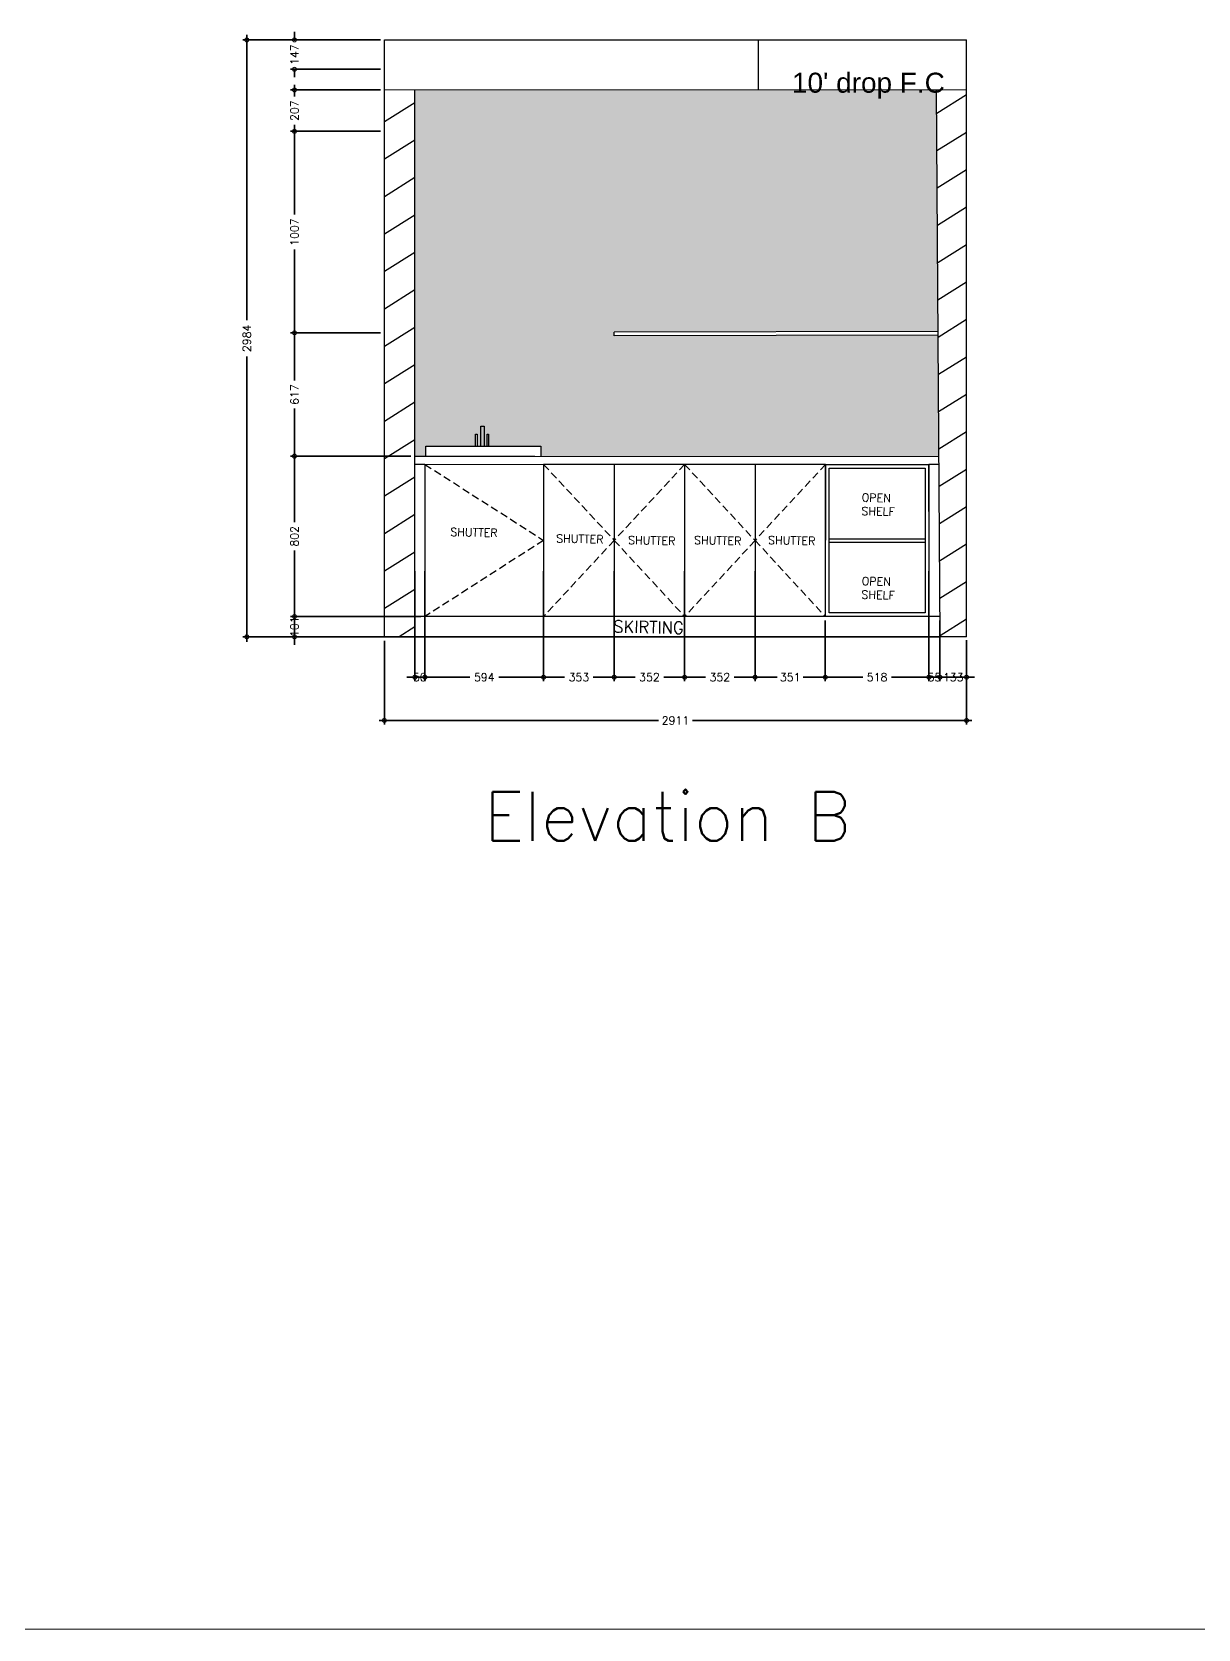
# Model space of a CAD drawing. Header units: millimetres. Extents: x 1464389 to 1998638, y -29162 to 256806.
# Drawn here: x 1549448 to 1555278, y 131177 to 139162 of the extents above; entities that cross this region are included whole.
import ezdxf

# ---------------------------------------------------------------- set-up
doc = ezdxf.new("R2010")
doc.units = ezdxf.units.MM
doc.header["$LTSCALE"] = 15
doc.header["$PDMODE"] = 35
doc.linetypes.add('DASHED2', pattern=[0.375, 0.25, -0.125])
doc.layers.get('0').update_dxf_attribs({"lineweight": 5})
for name, color, linetype, lineweight in [('false ceiling', 124, 'Continuous', 9), ('Furnituree', 11, 'Continuous', 35), ('ledge wall line', 252, 'Continuous', 13), ('LS_DR_TEXT', 7, 'Continuous', 13)]:
    doc.layers.add(name, color=color, linetype=linetype, lineweight=lineweight)
doc.layers.add('Layer 1', color=7, linetype='Continuous')
doc.layers.add('Text', color=250, linetype='Continuous')
doc.styles.add('ARIAL', font='arial.ttf')
doc.styles.add('ROMANS', font='romans.shx')
doc.dimstyles.new('MD50', dxfattribs={"dimscale": 50, "dimtxt": 1.9, "dimasz": 1.3, "dimexe": 1.3, "dimexo": 2.38, "dimgap": 1, "dimtad": 1, "dimdec": 0, "dimzin": 3, "dimdsep": 46, "dimtxsty": 'ROMANS', "dimblk": 'OBLIQUE', "dimcen": -1.9, "dimdle": 1.3, "dimclrd": 150, "dimclre": 150, "dimclrt": 256, "dimadec": 0, "dimazin": 0, "dimtfac": 1, "dimtdec": 0, "dimtix": 1, "dimtmove": 2, "dimatfit": 3, "dimfxl": 1, "dimtolj": 1, "dimtzin": 3, "dimarcsym": 0})

# ---------------------------------------------------------------- blocks, each defined once
blk = doc.blocks.new('_DotSmall')
at = {"color": 0, "linetype": 'ByBlock', "const_width": 0.5}
blk.add_lwpolyline([(-0.0625, 0, 1), (0.0625, 0, 1)], format="xyb", close=True, dxfattribs=at)
blk = doc.blocks.new('*D2154')
at = {"layer": 'Defpoints', "color": 0, "ltscale": 0.25, "transparency": 16777216}
for p in [(1551362.3, 137041.4), (1550760.3, 136238.9), (1551362.3, 136238.9)]:
    blk.add_point(p, dxfattribs=at)
at = {"layer": 'Furnituree', "color": 8, "ltscale": 0.25, "transparency": 16777216}
for p, q in [((1551342.3, 137041.4), (1550740.3, 137041.4)), ((1551342.3, 136238.9), (1550740.3, 136238.9))]:
    blk.add_line(p, q, dxfattribs=at)
at = {"layer": 'Furnituree', "ltscale": 0.25, "transparency": 16777216}
for p, q in [((1550760.3, 137067.4), (1550760.3, 136711.6)), ((1550760.3, 136212.9), (1550760.3, 136568.7))]:
    blk.add_line(p, q, dxfattribs=at)
at = {"layer": 'Furnituree', "ltscale": 0.25, "transparency": 16777216, "xscale": 40, "yscale": 40, "zscale": 40}
for p, rotation in [((1550760.3, 137041.4), 90), ((1550760.3, 136238.9), 270)]:
    blk.add_blockref('_DotSmall', p, dxfattribs=dict(at, rotation=rotation))
at = {"layer": 'Furnituree', "color": 1, "ltscale": 0.25, "transparency": 16777216, "insert": (1550760.3, 136640.2), "char_height": 40, "attachment_point": 5, "rotation": 90, "style": 'ROMANS'}
blk.add_mtext('\\A1;802', dxfattribs=at)
blk = doc.blocks.new('*D1584')
at = {"layer": 'Defpoints', "color": 0, "ltscale": 0.25, "transparency": 16777216}
for p in [(1551209.6, 137657.4), (1550760.3, 137040.4), (1551209.6, 137040.4)]:
    blk.add_point(p, dxfattribs=at)
at = {"layer": 'Furnituree', "color": 8, "ltscale": 0.25, "transparency": 16777216}
for p, q in [((1551189.6, 137657.4), (1550740.3, 137657.4)), ((1551189.6, 137040.4), (1550740.3, 137040.4))]:
    blk.add_line(p, q, dxfattribs=at)
at = {"layer": 'Furnituree', "ltscale": 0.25, "transparency": 16777216}
for p, q in [((1550760.3, 137683.4), (1550760.3, 137419.4)), ((1550760.3, 137014.4), (1550760.3, 137278.4))]:
    blk.add_line(p, q, dxfattribs=at)
at = {"layer": 'Furnituree', "ltscale": 0.25, "transparency": 16777216, "xscale": 40, "yscale": 40, "zscale": 40}
for p, rotation in [((1550760.3, 137657.4), 90), ((1550760.3, 137040.4), 270)]:
    blk.add_blockref('_DotSmall', p, dxfattribs=dict(at, rotation=rotation))
at = {"layer": 'Furnituree', "color": 1, "ltscale": 0.25, "transparency": 16777216, "insert": (1550760.3, 137348.9), "char_height": 40, "attachment_point": 5, "rotation": 90, "style": 'ROMANS'}
blk.add_mtext('\\A1;617', dxfattribs=at)
blk = doc.blocks.new('*D1585')
at = {"layer": 'Defpoints', "color": 0, "ltscale": 0.25, "transparency": 16777216}
for p in [(1550760.3, 138664.8), (1551209.6, 138664.8), (1551209.6, 137657.4)]:
    blk.add_point(p, dxfattribs=at)
at = {"layer": 'Furnituree', "color": 8, "ltscale": 0.25, "transparency": 16777216}
for p, q in [((1551189.6, 138664.8), (1550740.3, 138664.8)), ((1551189.6, 137657.4), (1550740.3, 137657.4))]:
    blk.add_line(p, q, dxfattribs=at)
at = {"layer": 'Furnituree', "ltscale": 0.25, "transparency": 16777216}
for p, q in [((1550760.3, 138690.8), (1550760.3, 138248.7)), ((1550760.3, 137631.4), (1550760.3, 138073.5))]:
    blk.add_line(p, q, dxfattribs=at)
at = {"layer": 'Furnituree', "ltscale": 0.25, "transparency": 16777216, "xscale": 40, "yscale": 40, "zscale": 40}
for p, rotation in [((1550760.3, 138664.8), 90), ((1550760.3, 137657.4), 270)]:
    blk.add_blockref('_DotSmall', p, dxfattribs=dict(at, rotation=rotation))
at = {"layer": 'Furnituree', "color": 1, "ltscale": 0.25, "transparency": 16777216, "insert": (1550760.3, 138161.1), "char_height": 40, "attachment_point": 5, "rotation": 90, "style": 'ROMANS'}
blk.add_mtext('\\A1;1007', dxfattribs=at)
blk = doc.blocks.new('*D2155')
at = {"layer": 'Defpoints', "color": 0, "ltscale": 0.25, "transparency": 16777216}
for p in [(1551209.6, 138871.6), (1550760.3, 138664.8), (1551209.6, 138664.8)]:
    blk.add_point(p, dxfattribs=at)
at = {"layer": 'Furnituree', "color": 8, "ltscale": 0.25, "transparency": 16777216}
for p, q in [((1551189.6, 138871.6), (1550740.3, 138871.6)), ((1551189.6, 138664.8), (1550740.3, 138664.8))]:
    blk.add_line(p, q, dxfattribs=at)
at = {"layer": 'Furnituree', "ltscale": 0.25, "transparency": 16777216}
for p, q in [((1550760.3, 138897.6), (1550760.3, 138839.6)), ((1550760.3, 138638.8), (1550760.3, 138696.8))]:
    blk.add_line(p, q, dxfattribs=at)
at = {"layer": 'Furnituree', "ltscale": 0.25, "transparency": 16777216, "xscale": 40, "yscale": 40, "zscale": 40}
for p, rotation in [((1550760.3, 138871.6), 90), ((1550760.3, 138664.8), 270)]:
    blk.add_blockref('_DotSmall', p, dxfattribs=dict(at, rotation=rotation))
at = {"layer": 'Furnituree', "color": 1, "ltscale": 0.25, "transparency": 16777216, "insert": (1550760.3, 138768.2), "char_height": 40, "attachment_point": 5, "rotation": 90, "style": 'ROMANS'}
blk.add_mtext('\\A1;207', dxfattribs=at)
blk = doc.blocks.new('*D2156')
at = {"layer": 'Defpoints', "color": 0, "ltscale": 0.25, "transparency": 16777216}
for p in [(1551209.6, 139121.6), (1550760.3, 138974.8), (1551209.6, 138974.8)]:
    blk.add_point(p, dxfattribs=at)
at = {"layer": 'Furnituree', "color": 8, "ltscale": 0.25, "transparency": 16777216}
for p, q in [((1551189.6, 139121.6), (1550740.3, 139121.6)), ((1551189.6, 138974.8), (1550740.3, 138974.8))]:
    blk.add_line(p, q, dxfattribs=at)
at = {"layer": 'Furnituree', "ltscale": 0.25, "transparency": 16777216}
for p, q in [((1550760.3, 139121.6), (1550760.3, 139161.6)), ((1550760.3, 139121.6), (1550760.3, 139116.8)), ((1550760.3, 138974.8), (1550760.3, 138979.6)), ((1550760.3, 138974.8), (1550760.3, 138934.8))]:
    blk.add_line(p, q, dxfattribs=at)
at = {"layer": 'Furnituree', "ltscale": 0.25, "transparency": 16777216, "xscale": 40, "yscale": 40, "zscale": 40}
for p, rotation in [((1550760.3, 139121.6), 270), ((1550760.3, 138974.8), 90)]:
    blk.add_blockref('_DotSmall', p, dxfattribs=dict(at, rotation=rotation))
at = {"layer": 'Furnituree', "color": 1, "ltscale": 0.25, "transparency": 16777216, "insert": (1550760.3, 139048.2), "char_height": 40, "attachment_point": 5, "rotation": 90, "style": 'ROMANS'}
blk.add_mtext('\\A1;147', dxfattribs=at)
blk = doc.blocks.new('*D2157')
at = {"layer": 'Defpoints', "color": 0, "ltscale": 0.25, "transparency": 16777216}
for p in [(1551412.3, 136238.9), (1550760.3, 136137.8), (1551412.3, 136137.8)]:
    blk.add_point(p, dxfattribs=at)
at = {"layer": 'Furnituree', "color": 8, "ltscale": 0.25, "transparency": 16777216}
for p, q in [((1551392.3, 136238.9), (1550740.3, 136238.9)), ((1551392.3, 136137.8), (1550740.3, 136137.8))]:
    blk.add_line(p, q, dxfattribs=at)
at = {"layer": 'Furnituree', "ltscale": 0.25, "transparency": 16777216}
for p, q in [((1550760.3, 136238.9), (1550760.3, 136278.9)), ((1550760.3, 136238.9), (1550760.3, 136137.8)), ((1550760.3, 136137.8), (1550760.3, 136097.8))]:
    blk.add_line(p, q, dxfattribs=at)
at = {"layer": 'Furnituree', "ltscale": 0.25, "transparency": 16777216, "xscale": 40, "yscale": 40, "zscale": 40}
for p, rotation in [((1550760.3, 136238.9), 270), ((1550760.3, 136137.8), 90)]:
    blk.add_blockref('_DotSmall', p, dxfattribs=dict(at, rotation=rotation))
at = {"layer": 'Furnituree', "color": 1, "ltscale": 0.25, "transparency": 16777216, "insert": (1550760.3, 136188.4), "char_height": 40, "attachment_point": 5, "rotation": 90, "style": 'ROMANS'}
blk.add_mtext('\\A1;101', dxfattribs=at)
blk = doc.blocks.new('*D1586')
at = {"layer": 'Defpoints', "color": 0, "ltscale": 0.25, "transparency": 16777216}
for p in [(1551362.3, 136485.9), (1551412.3, 136485.9), (1551412.3, 135935.8)]:
    blk.add_point(p, dxfattribs=at)
at = {"layer": 'Furnituree', "color": 8, "ltscale": 0.25, "transparency": 16777216}
for p, q in [((1551362.3, 136465.9), (1551362.3, 135915.8)), ((1551412.3, 136465.9), (1551412.3, 135915.8))]:
    blk.add_line(p, q, dxfattribs=at)
at = {"layer": 'Furnituree', "ltscale": 0.25, "transparency": 16777216}
for p, q in [((1551362.3, 135935.8), (1551322.3, 135935.8)), ((1551362.3, 135935.8), (1551412.3, 135935.8)), ((1551412.3, 135935.8), (1551452.3, 135935.8))]:
    blk.add_line(p, q, dxfattribs=at)
at = {"layer": 'Furnituree', "ltscale": 0.25, "transparency": 16777216, "xscale": 40, "yscale": 40, "zscale": 40}
blk.add_blockref('_DotSmall', (1551362.3, 135935.8), dxfattribs=at)
at = {"layer": 'Furnituree', "ltscale": 0.25, "transparency": 16777216, "xscale": 40, "yscale": 40, "zscale": 40, "rotation": 180}
blk.add_blockref('_DotSmall', (1551412.3, 135935.8), dxfattribs=at)
at = {"layer": 'Furnituree', "color": 1, "ltscale": 0.25, "transparency": 16777216, "insert": (1551387.3, 135935.8), "char_height": 40, "attachment_point": 5, "style": 'ROMANS'}
blk.add_mtext('\\A1;50', dxfattribs=at)
blk = doc.blocks.new('*D1587')
at = {"layer": 'Defpoints', "color": 0, "ltscale": 0.25, "transparency": 16777216}
for p in [(1551412.3, 136238.9), (1552005.9, 136239.3), (1552005.9, 135935.8)]:
    blk.add_point(p, dxfattribs=at)
at = {"layer": 'Furnituree', "color": 8, "ltscale": 0.25, "transparency": 16777216}
for p, q in [((1551412.3, 136218.9), (1551412.3, 135915.8)), ((1552005.9, 136219.3), (1552005.9, 135915.8))]:
    blk.add_line(p, q, dxfattribs=at)
at = {"layer": 'Furnituree', "ltscale": 0.25, "transparency": 16777216}
for p, q in [((1551386.3, 135935.8), (1551636.7, 135935.8)), ((1552031.9, 135935.8), (1551781.4, 135935.8))]:
    blk.add_line(p, q, dxfattribs=at)
at = {"layer": 'Furnituree', "ltscale": 0.25, "transparency": 16777216, "xscale": 40, "yscale": 40, "zscale": 40, "rotation": 180}
blk.add_blockref('_DotSmall', (1551412.3, 135935.8), dxfattribs=at)
at = {"layer": 'Furnituree', "ltscale": 0.25, "transparency": 16777216, "xscale": 40, "yscale": 40, "zscale": 40}
blk.add_blockref('_DotSmall', (1552005.9, 135935.8), dxfattribs=at)
at = {"layer": 'Furnituree', "color": 1, "ltscale": 0.25, "transparency": 16777216, "insert": (1551709.1, 135935.8), "char_height": 40, "attachment_point": 5, "style": 'ROMANS'}
blk.add_mtext('\\A1;594', dxfattribs=at)
blk = doc.blocks.new('*D1588')
at = {"layer": 'Defpoints', "color": 0, "ltscale": 0.25, "transparency": 16777216}
for p in [(1552005.9, 136486.2), (1552359, 136485.9), (1552359, 135935.8)]:
    blk.add_point(p, dxfattribs=at)
at = {"layer": 'Furnituree', "color": 8, "ltscale": 0.25, "transparency": 16777216}
for p, q in [((1552005.9, 136466.2), (1552005.9, 135915.8)), ((1552359, 136465.9), (1552359, 135915.8))]:
    blk.add_line(p, q, dxfattribs=at)
at = {"layer": 'Furnituree', "ltscale": 0.25, "transparency": 16777216}
for p, q in [((1551979.9, 135935.8), (1552111, 135935.8)), ((1552385, 135935.8), (1552253.9, 135935.8))]:
    blk.add_line(p, q, dxfattribs=at)
at = {"layer": 'Furnituree', "ltscale": 0.25, "transparency": 16777216, "xscale": 40, "yscale": 40, "zscale": 40, "rotation": 180}
blk.add_blockref('_DotSmall', (1552005.9, 135935.8), dxfattribs=at)
at = {"layer": 'Furnituree', "ltscale": 0.25, "transparency": 16777216, "xscale": 40, "yscale": 40, "zscale": 40}
blk.add_blockref('_DotSmall', (1552359, 135935.8), dxfattribs=at)
at = {"layer": 'Furnituree', "color": 1, "ltscale": 0.25, "transparency": 16777216, "insert": (1552182.4, 135935.8), "char_height": 40, "attachment_point": 5, "style": 'ROMANS'}
blk.add_mtext('\\A1;353', dxfattribs=at)
blk = doc.blocks.new('*D1589')
at = {"layer": 'Defpoints', "color": 0, "ltscale": 0.25, "transparency": 16777216}
for p in [(1552359, 136238.9), (1552711, 136238.9), (1552711, 135935.8)]:
    blk.add_point(p, dxfattribs=at)
at = {"layer": 'Furnituree', "color": 8, "ltscale": 0.25, "transparency": 16777216}
for p, q in [((1552359, 136218.9), (1552359, 135915.8)), ((1552711, 136218.9), (1552711, 135915.8))]:
    blk.add_line(p, q, dxfattribs=at)
at = {"layer": 'Furnituree', "ltscale": 0.25, "transparency": 16777216}
for p, q in [((1552333, 135935.8), (1552463.6, 135935.8)), ((1552737, 135935.8), (1552606.4, 135935.8))]:
    blk.add_line(p, q, dxfattribs=at)
at = {"layer": 'Furnituree', "ltscale": 0.25, "transparency": 16777216, "xscale": 40, "yscale": 40, "zscale": 40, "rotation": 180}
blk.add_blockref('_DotSmall', (1552359, 135935.8), dxfattribs=at)
at = {"layer": 'Furnituree', "ltscale": 0.25, "transparency": 16777216, "xscale": 40, "yscale": 40, "zscale": 40}
blk.add_blockref('_DotSmall', (1552711, 135935.8), dxfattribs=at)
at = {"layer": 'Furnituree', "color": 1, "ltscale": 0.25, "transparency": 16777216, "insert": (1552535, 135935.8), "char_height": 40, "attachment_point": 5, "style": 'ROMANS'}
blk.add_mtext('\\A1;352', dxfattribs=at)
blk = doc.blocks.new('*D1590')
at = {"layer": 'Defpoints', "color": 0, "ltscale": 0.25, "transparency": 16777216}
for p in [(1552711, 136485.9), (1553063, 136485.9), (1553063, 135935.8)]:
    blk.add_point(p, dxfattribs=at)
at = {"layer": 'Furnituree', "color": 8, "ltscale": 0.25, "transparency": 16777216}
for p, q in [((1552711, 136465.9), (1552711, 135915.8)), ((1553063, 136465.9), (1553063, 135915.8))]:
    blk.add_line(p, q, dxfattribs=at)
at = {"layer": 'Furnituree', "ltscale": 0.25, "transparency": 16777216}
for p, q in [((1552685, 135935.8), (1552815.6, 135935.8)), ((1553089, 135935.8), (1552958.4, 135935.8))]:
    blk.add_line(p, q, dxfattribs=at)
at = {"layer": 'Furnituree', "ltscale": 0.25, "transparency": 16777216, "xscale": 40, "yscale": 40, "zscale": 40, "rotation": 180}
blk.add_blockref('_DotSmall', (1552711, 135935.8), dxfattribs=at)
at = {"layer": 'Furnituree', "ltscale": 0.25, "transparency": 16777216, "xscale": 40, "yscale": 40, "zscale": 40}
blk.add_blockref('_DotSmall', (1553063, 135935.8), dxfattribs=at)
at = {"layer": 'Furnituree', "color": 1, "ltscale": 0.25, "transparency": 16777216, "insert": (1552887, 135935.8), "char_height": 40, "attachment_point": 5, "style": 'ROMANS'}
blk.add_mtext('\\A1;352', dxfattribs=at)
blk = doc.blocks.new('*D1591')
at = {"layer": 'Defpoints', "color": 0, "ltscale": 0.25, "transparency": 16777216}
for p in [(1553063, 136238.9), (1553414.2, 136238.6), (1553414.2, 135935.8)]:
    blk.add_point(p, dxfattribs=at)
at = {"layer": 'Furnituree', "color": 8, "ltscale": 0.25, "transparency": 16777216}
for p, q in [((1553063, 136218.9), (1553063, 135915.8)), ((1553414.2, 136218.6), (1553414.2, 135915.8))]:
    blk.add_line(p, q, dxfattribs=at)
at = {"layer": 'Furnituree', "ltscale": 0.25, "transparency": 16777216}
for p, q in [((1553037, 135935.8), (1553172.9, 135935.8)), ((1553440.2, 135935.8), (1553304.3, 135935.8))]:
    blk.add_line(p, q, dxfattribs=at)
at = {"layer": 'Furnituree', "ltscale": 0.25, "transparency": 16777216, "xscale": 40, "yscale": 40, "zscale": 40, "rotation": 180}
blk.add_blockref('_DotSmall', (1553063, 135935.8), dxfattribs=at)
at = {"layer": 'Furnituree', "ltscale": 0.25, "transparency": 16777216, "xscale": 40, "yscale": 40, "zscale": 40}
blk.add_blockref('_DotSmall', (1553414.2, 135935.8), dxfattribs=at)
at = {"layer": 'Furnituree', "color": 1, "ltscale": 0.25, "transparency": 16777216, "insert": (1553238.6, 135935.8), "char_height": 40, "attachment_point": 5, "style": 'ROMANS'}
blk.add_mtext('\\A1;351', dxfattribs=at)
blk = doc.blocks.new('*D1592')
at = {"layer": 'Defpoints', "color": 0, "ltscale": 0.25, "transparency": 16777216}
for p in [(1553932.2, 136485.6), (1553414.2, 136238.9), (1553932.2, 135935.8)]:
    blk.add_point(p, dxfattribs=at)
at = {"layer": 'Furnituree', "color": 8, "ltscale": 0.25, "transparency": 16777216}
for p, q in [((1553932.2, 136465.6), (1553932.2, 135915.8)), ((1553414.2, 136218.9), (1553414.2, 135915.8))]:
    blk.add_line(p, q, dxfattribs=at)
at = {"layer": 'Furnituree', "ltscale": 0.25, "transparency": 16777216}
for p, q in [((1553388.2, 135935.8), (1553601.8, 135935.8)), ((1553958.2, 135935.8), (1553744.6, 135935.8))]:
    blk.add_line(p, q, dxfattribs=at)
at = {"layer": 'Furnituree', "ltscale": 0.25, "transparency": 16777216, "xscale": 40, "yscale": 40, "zscale": 40, "rotation": 180}
blk.add_blockref('_DotSmall', (1553414.2, 135935.8), dxfattribs=at)
at = {"layer": 'Furnituree', "ltscale": 0.25, "transparency": 16777216, "xscale": 40, "yscale": 40, "zscale": 40}
blk.add_blockref('_DotSmall', (1553932.2, 135935.8), dxfattribs=at)
at = {"layer": 'Furnituree', "color": 1, "ltscale": 0.25, "transparency": 16777216, "insert": (1553673.2, 135935.8), "char_height": 40, "attachment_point": 5, "style": 'ROMANS'}
blk.add_mtext('\\A1;518', dxfattribs=at)
blk = doc.blocks.new('*D1593')
at = {"layer": 'Defpoints', "color": 0, "ltscale": 0.25, "transparency": 16777216}
for p in [(1553932.2, 136238.9), (1553987.5, 136238.9), (1553987.5, 135935.8)]:
    blk.add_point(p, dxfattribs=at)
at = {"layer": 'Furnituree', "color": 8, "ltscale": 0.25, "transparency": 16777216}
for p, q in [((1553932.2, 136218.9), (1553932.2, 135915.8)), ((1553987.5, 136218.9), (1553987.5, 135915.8))]:
    blk.add_line(p, q, dxfattribs=at)
at = {"layer": 'Furnituree', "ltscale": 0.25, "transparency": 16777216}
for p, q in [((1553932.2, 135935.8), (1553892.2, 135935.8)), ((1553932.2, 135935.8), (1553987.5, 135935.8)), ((1553987.5, 135935.8), (1554027.5, 135935.8))]:
    blk.add_line(p, q, dxfattribs=at)
at = {"layer": 'Furnituree', "ltscale": 0.25, "transparency": 16777216, "xscale": 40, "yscale": 40, "zscale": 40}
blk.add_blockref('_DotSmall', (1553932.2, 135935.8), dxfattribs=at)
at = {"layer": 'Furnituree', "ltscale": 0.25, "transparency": 16777216, "xscale": 40, "yscale": 40, "zscale": 40, "rotation": 180}
blk.add_blockref('_DotSmall', (1553987.5, 135935.8), dxfattribs=at)
at = {"layer": 'Furnituree', "color": 1, "ltscale": 0.25, "transparency": 16777216, "insert": (1553959.8, 135935.8), "char_height": 40, "attachment_point": 5, "style": 'ROMANS'}
blk.add_mtext('\\A1;55', dxfattribs=at)
blk = doc.blocks.new('*D1594')
at = {"layer": 'Defpoints', "color": 0, "ltscale": 0.25, "transparency": 16777216}
for p in [(1553987.5, 136140.3), (1554120.6, 136140.3), (1554120.6, 135935.8)]:
    blk.add_point(p, dxfattribs=at)
at = {"layer": 'Furnituree', "color": 8, "ltscale": 0.25, "transparency": 16777216}
for p, q in [((1553987.5, 136120.3), (1553987.5, 135915.8)), ((1554120.6, 136120.3), (1554120.6, 135915.8))]:
    blk.add_line(p, q, dxfattribs=at)
at = {"layer": 'Furnituree', "ltscale": 0.25, "transparency": 16777216}
for p, q in [((1553987.5, 135935.8), (1553947.5, 135935.8)), ((1553987.5, 135935.8), (1554120.6, 135935.8)), ((1554120.6, 135935.8), (1554160.6, 135935.8))]:
    blk.add_line(p, q, dxfattribs=at)
at = {"layer": 'Furnituree', "ltscale": 0.25, "transparency": 16777216, "xscale": 40, "yscale": 40, "zscale": 40}
blk.add_blockref('_DotSmall', (1553987.5, 135935.8), dxfattribs=at)
at = {"layer": 'Furnituree', "ltscale": 0.25, "transparency": 16777216, "xscale": 40, "yscale": 40, "zscale": 40, "rotation": 180}
blk.add_blockref('_DotSmall', (1554120.6, 135935.8), dxfattribs=at)
at = {"layer": 'Furnituree', "color": 1, "ltscale": 0.25, "transparency": 16777216, "insert": (1554054, 135935.8), "char_height": 40, "attachment_point": 5, "style": 'ROMANS'}
blk.add_mtext('\\A1;133', dxfattribs=at)
blk = doc.blocks.new('*D1595')
at = {"layer": 'Defpoints', "color": 0, "ltscale": 0.25, "transparency": 16777216}
for p in [(1551209.6, 139121.6), (1550522, 136137.8), (1551209.6, 136137.8)]:
    blk.add_point(p, dxfattribs=at)
at = {"layer": 'Furnituree', "color": 8, "ltscale": 0.25, "transparency": 16777216}
for p, q in [((1551189.6, 139121.6), (1550502, 139121.6)), ((1551189.6, 136137.8), (1550502, 136137.8))]:
    blk.add_line(p, q, dxfattribs=at)
at = {"layer": 'Furnituree', "ltscale": 0.25, "transparency": 16777216}
for p, q in [((1550522, 139147.6), (1550522, 137721.1)), ((1550522, 136111.8), (1550522, 137538.3))]:
    blk.add_line(p, q, dxfattribs=at)
at = {"layer": 'Furnituree', "ltscale": 0.25, "transparency": 16777216, "xscale": 40, "yscale": 40, "zscale": 40}
for p, rotation in [((1550522, 139121.6), 90), ((1550522, 136137.8), 270)]:
    blk.add_blockref('_DotSmall', p, dxfattribs=dict(at, rotation=rotation))
at = {"layer": 'Furnituree', "color": 1, "ltscale": 0.25, "transparency": 16777216, "insert": (1550522, 137629.7), "char_height": 40, "attachment_point": 5, "rotation": 90, "style": 'ROMANS'}
blk.add_mtext('\\A1;2984', dxfattribs=at)
blk = doc.blocks.new('*D1596')
at = {"layer": 'Defpoints', "color": 0, "ltscale": 0.25, "transparency": 16777216}
for p in [(1551209.6, 136137.8), (1554120.6, 136140.3), (1554120.6, 135719.5)]:
    blk.add_point(p, dxfattribs=at)
at = {"layer": 'Furnituree', "color": 8, "ltscale": 0.25, "transparency": 16777216}
for p, q in [((1551209.6, 136117.8), (1551209.6, 135699.5)), ((1554120.6, 136120.3), (1554120.6, 135699.5))]:
    blk.add_line(p, q, dxfattribs=at)
at = {"layer": 'Furnituree', "ltscale": 0.25, "transparency": 16777216}
for p, q in [((1551183.6, 135719.5), (1552580.3, 135719.5)), ((1554146.6, 135719.5), (1552749.8, 135719.5))]:
    blk.add_line(p, q, dxfattribs=at)
at = {"layer": 'Furnituree', "ltscale": 0.25, "transparency": 16777216, "xscale": 40, "yscale": 40, "zscale": 40, "rotation": 180}
blk.add_blockref('_DotSmall', (1551209.6, 135719.5), dxfattribs=at)
at = {"layer": 'Furnituree', "ltscale": 0.25, "transparency": 16777216, "xscale": 40, "yscale": 40, "zscale": 40}
blk.add_blockref('_DotSmall', (1554120.6, 135719.5), dxfattribs=at)
at = {"layer": 'Furnituree', "color": 1, "ltscale": 0.25, "transparency": 16777216, "insert": (1552665.1, 135719.5), "char_height": 40, "attachment_point": 5, "style": 'ROMANS'}
blk.add_mtext('\\A1;2911', dxfattribs=at)

msp = doc.modelspace()

# ---------------------------------------------------------------- hatches: boundary and pattern name
at = {"layer": 'ledge wall line', "ltscale": 0.25, "true_color": 0xe5e878}
h = msp.add_hatch(color=61, dxfattribs=at)
h.dxf.hatch_style = 1
h.paths.add_polyline_path([(1553970.6, 138871.6), (1551362.3, 138871.6), (1551362.3, 137041.4), (1551417.3, 137041.4), (1551417.3, 137091.4), (1551666, 137091.4), (1551666, 137151.4), (1551673.5, 137151.4), (1551673.5, 137091.4), (1551991.4, 137091.4), (1551991.4, 137040.8), (1553981.9, 137038.9), (1553977.7, 137646.4), (1552359, 137642.3), (1552359, 137660.3), (1553977.5, 137664.4)])

# ---------------------------------------------------------------- linework, layer by layer
at = {"ltscale": 0.25}
msp.add_lwpolyline([(1566247, 131177.1), (1520964.5, 131177.1)], dxfattribs=at)
at = {"layer": 'false ceiling', "ltscale": 0.25}
msp.add_line((1551209.6, 138871.6), (1554120.6, 138871.6), dxfattribs=at)
at = {"layer": 'Layer 1', "ltscale": 0.25}
for p, q in [((1551209.6, 136137.8), (1551209.6, 139121.6)), ((1551209.6, 139121.6), (1554120.6, 139121.6)), ((1554120.6, 136137.8), (1554120.6, 139121.6)), ((1551362.3, 136137.8), (1551362.3, 138871.6)), ((1553988.2, 136137.8), (1553970.6, 138871.6)), ((1551362.3, 136291.4), (1551362.3, 137041.4)), ((1551362.3, 137041.4), (1553982.3, 137038.9)), ((1551362.2, 137001.4), (1551362.3, 137001.4)), ((1551402.3, 137001.4), (1553982.2, 136998.9)), ((1553983.8, 136768.9), (1553983.8, 136768.9)), ((1553987.5, 136238.9), (1551362.3, 136238.9)), ((1554120.6, 136137.8), (1551209.6, 136137.8)), ((1551362.4, 136137.8), (1553988.2, 136137.8))]:
    msp.add_line(p, q, dxfattribs=at)
at = {"layer": 'Layer 1', "color": 8, "linetype": 'Continuous', "ltscale": 0.25}
for p, q in [((1551362.3, 138807.8), (1551209.6, 138712.4)), ((1554120.6, 138846.7), (1553971.3, 138753.4)), ((1551362.3, 138620.6), (1551209.6, 138525.2)), ((1554120.6, 138659.5), (1553972.5, 138567)), ((1554120.6, 138472.3), (1553973.7, 138380.5)), ((1551362.3, 138433.4), (1551209.6, 138338.1)), ((1551362.3, 138246.3), (1551209.6, 138150.9)), ((1554120.6, 138285.1), (1553974.9, 138194.1)), ((1551362.3, 138059.1), (1551209.6, 137963.7)), ((1554120.6, 138097.9), (1553976.1, 138007.6)), ((1554120.6, 137910.7), (1553977.3, 137821.2)), ((1551362.3, 137871.9), (1551209.6, 137776.5)), ((1551362.3, 137684.7), (1551209.6, 137589.3)), ((1554120.6, 137723.5), (1553978.5, 137634.7)), ((1551362.3, 137497.5), (1551209.6, 137402.1)), ((1554120.6, 137536.3), (1553979.7, 137448.3)), ((1554120.6, 137349.1), (1553980.9, 137261.9)), ((1551362.3, 137310.3), (1551209.6, 137214.9)), ((1551362.3, 137123.1), (1551209.6, 137027.7)), ((1554120.6, 137161.9), (1553982.1, 137075.4)), ((1551362.3, 136935.9), (1551209.6, 136840.5)), ((1554120.6, 136974.7), (1553983.3, 136889)), ((1554120.6, 136787.5), (1553984.5, 136702.5)), ((1551362.3, 136748.7), (1551209.6, 136653.3)), ((1551362.3, 136561.5), (1551209.6, 136466.1)), ((1554120.6, 136600.3), (1553985.7, 136516.1)), ((1554120.6, 136413.1), (1553986.9, 136329.6)), ((1551362.3, 136374.3), (1551209.6, 136278.9)), ((1554120.6, 136225.9), (1553988.1, 136143.2)), ((1551362.3, 136187.1), (1551283.3, 136137.8))]:
    msp.add_line(p, q, dxfattribs=at)
at = {"layer": 'Layer 1', "ltscale": 0.25}
for points in [[(1551209.6, 139121.6), (1554120.6, 139121.6)], [(1553078, 139121.6), (1553078, 138871.6)], [(1551362.3, 137657.8), (1551362.2, 137657.8)], [(1553977.6, 137664.4), (1552359, 137660.3)], [(1552359, 137642.3), (1552359, 137660.3)], [(1553977.7, 137646.4), (1552359, 137642.3)], [(1551692, 137091.4), (1551692, 137191.4), (1551708.3, 137191.4), (1551708.3, 137091.4)], [(1551666, 137091.4), (1551666, 137151.4), (1551673.5, 137151.4), (1551673.5, 137091.4)], [(1551723, 137091.4), (1551723, 137151.4), (1551730.4, 137151.4), (1551730.4, 137091.4)], [(1551362.3, 137041.4), (1551962.3, 137041.4)], [(1551417.3, 137041.4), (1551417.3, 137091.4), (1551991.4, 137091.4), (1551991.4, 137040.8)], [(1551362.3, 137001.4), (1551412.3, 137001.4), (1551412.3, 136238.9)], [(1552005.9, 137000.8), (1552005.9, 136239.3)], [(1552359, 136999.4), (1552005.9, 136999.4)], [(1552359, 136999.4), (1552359, 137000.4)], [(1552711, 136999.4), (1552359, 136999.4), (1552359, 136238.9)], [(1553063, 136999.4), (1552711, 136999.4), (1552711, 136238.9)], [(1553415, 136999.4), (1553063, 136999.4), (1553063, 136238.9)], [(1553415, 136999.4), (1553414.2, 136238.9)], [(1553932.2, 136764.6), (1553932.4, 136998.9)], [(1553982.2, 136998.9), (1553932.2, 136998.9), (1553932.2, 136238.9)], [(1553433, 136628.2), (1553914.2, 136628.2)], [(1553433, 136610.2), (1553914.2, 136610.2)]]:
    msp.add_lwpolyline(points, dxfattribs=at)
at = {"layer": 'Layer 1', "color": 252, "linetype": 'DASHED2', "ltscale": 10, "true_color": 0x939598}
for points in [[(1551412.3, 136999.4), (1552005.9, 136620), (1551412.3, 136238.9)], [(1552005.9, 136999.4), (1552359, 136620), (1552005.9, 136239.3)], [(1552711, 136999.4), (1552359, 136620), (1552711, 136238.9)], [(1552711, 136999.4), (1553063, 136619.2), (1552711, 136238.9)], [(1553415, 136999.4), (1553063, 136620), (1553414.2, 136238.9)]]:
    msp.add_lwpolyline(points, dxfattribs=at)
at = {"layer": 'Layer 1', "ltscale": 0.25}
for points in [[(1553415, 136999.4), (1553932.2, 136999.4), (1553932.2, 136238.9), (1553415, 136238.9)], [(1553433, 136981.4), (1553914.2, 136981.4), (1553914.2, 136256.9), (1553433, 136256.9)]]:
    msp.add_lwpolyline(points, close=True, dxfattribs=at)

# ---------------------------------------------------------------- texts
at = {"layer": 'Layer 1', "ltscale": 0.25, "style": 'ROMANS'}
msp.add_text('Elevation B', height=244.532, dxfattribs=at).set_placement((1551708.7, 135118.3))
at = {"layer": 'LS_DR_TEXT', "ltscale": 0.25, "attachment_point": 1, "rotation": 358.83067, "style": 'ROMANS'}
for s, width, gutter_width, heights, insert, char_height in [('OPEN SHELF', 317.858, 253.7, [0], (1553596.6, 136854.3), 40.58), ('SHUTTER ', 317.858, 253.7, [40.6], (1551539.9, 136682.4), 40.58), ('SHUTTER ', 317.858, 253.7, [40.6], (1552069.2, 136650), 40.58), ('SHUTTER ', 317.858, 253.7, [40.6], (1552428.8, 136641.6), 40.58), ('SHUTTER ', 317.858, 253.7, [40.6], (1552758.7, 136641.6), 40.58), ('SHUTTER ', 317.858, 253.7, [40.6], (1553128.7, 136641.6), 40.58), ('OPEN SHELF', 317.858, 253.7, [0], (1553596.6, 136436.5), 40.58), ('\\pxqc;SKIRTING', 469.919, 375, [0], (1552295.7, 136220.8), 60)]:
    msp.add_mtext_dynamic_manual_height_columns(s, width=width, gutter_width=gutter_width, heights=heights, dxfattribs=dict(at, insert=insert, char_height=char_height))
at = {"layer": 'Text', "ltscale": 0.25, "insert": (1554011.8, 138957.9), "char_height": 100, "attachment_point": 3, "style": 'ARIAL'}
msp.add_mtext_dynamic_manual_height_columns("10' drop F.C", width=1302.77, gutter_width=250, heights=[0], dxfattribs=at)

# ---------------------------------------------------------------- dimensions: what is measured, and where the dimension line sits
at = {"layer": 'Furnituree', "ltscale": 0.25}
for base, p1, p2, picture, middle in [((1550522, 136137.8), (1551209.6, 139121.6), (1551209.6, 136137.8), '*D1595', (1550522, 137629.7)), ((1550760.3, 138974.8), (1551209.6, 139121.6), (1551209.6, 138974.8), '*D2156', (1550760.3, 139048.2)), ((1550760.3, 138664.8), (1551209.6, 138871.6), (1551209.6, 138664.8), '*D2155', (1550760.3, 138768.2)), ((1550760.3, 138664.8), (1551209.6, 137657.4), (1551209.6, 138664.8), '*D1585', (1550760.3, 138161.1)), ((1550760.3, 137040.4), (1551209.6, 137657.4), (1551209.6, 137040.4), '*D1584', (1550760.3, 137348.9)), ((1550760.2899, 136238.94), (1551362.2619, 137041.4099), (1551362.2619, 136238.94), '*D2154', (1550760.2899, 136640.1749)), ((1550760.3, 136137.8), (1551412.3, 136238.9), (1551412.3, 136137.8), '*D2157', (1550760.3, 136188.4))]:
    dim = msp.add_linear_dim(base=base, p1=p1, p2=p2, angle=90, dimstyle='MD50', override={"dimscale": 20, "dimtxt": 2, "dimasz": 2, "dimexe": 1, "dimexo": 1, "dimtad": 0, "dimblk1": 'DotSmall', "dimblk2": 'DotSmall', "dimsah": 1, "dimclrd": 256, "dimclre": 8, "dimclrt": 1, "dimfxl": 30, "dimlwd": 65535, "dimlwe": 65535, "dimarcsym": 2}, dxfattribs=at)
    dim.commit()
    dim.dimension.update_dxf_attribs({"geometry": picture, "text_midpoint": middle})
for base, p1, p2, picture, middle in [((1551412.3, 135935.8), (1551362.3, 136485.9), (1551412.3, 136485.9), '*D1586', (1551387.3, 135935.8)), ((1552359, 135935.8), (1552005.9, 136486.2), (1552359, 136485.9), '*D1588', (1552182.4, 135935.8)), ((1553063, 135935.8), (1552711, 136485.9), (1553063, 136485.9), '*D1590', (1552887, 135935.8)), ((1553932.2, 135935.8), (1553414.2, 136238.9), (1553932.2, 136485.6), '*D1592', (1553673.2, 135935.8)), ((1552005.9, 135935.8), (1551412.3, 136238.9), (1552005.9, 136239.3), '*D1587', (1551709.1, 135935.8)), ((1552711, 135935.8), (1552359, 136238.9), (1552711, 136238.9), '*D1589', (1552535, 135935.8)), ((1553414.2, 135935.8), (1553063, 136238.9), (1553414.2, 136238.6), '*D1591', (1553238.6, 135935.8)), ((1553987.5, 135935.8), (1553932.2, 136238.9), (1553987.5, 136238.9), '*D1593', (1553959.8, 135935.8)), ((1554120.6, 135719.5), (1551209.6, 136137.8), (1554120.6, 136140.3), '*D1596', (1552665.1, 135719.5)), ((1554120.6, 135935.8), (1553987.5, 136140.3), (1554120.6, 136140.3), '*D1594', (1554054, 135935.8))]:
    dim = msp.add_linear_dim(base=base, p1=p1, p2=p2, dimstyle='MD50', override={"dimscale": 20, "dimtxt": 2, "dimasz": 2, "dimexe": 1, "dimexo": 1, "dimtad": 0, "dimblk1": 'DotSmall', "dimblk2": 'DotSmall', "dimsah": 1, "dimclrd": 256, "dimclre": 8, "dimclrt": 1, "dimfxl": 30, "dimlwd": 65535, "dimlwe": 65535, "dimarcsym": 2}, dxfattribs=at)
    dim.commit()
    dim.dimension.update_dxf_attribs({"geometry": picture, "text_midpoint": middle})

doc.saveas('drawing.dxf')
